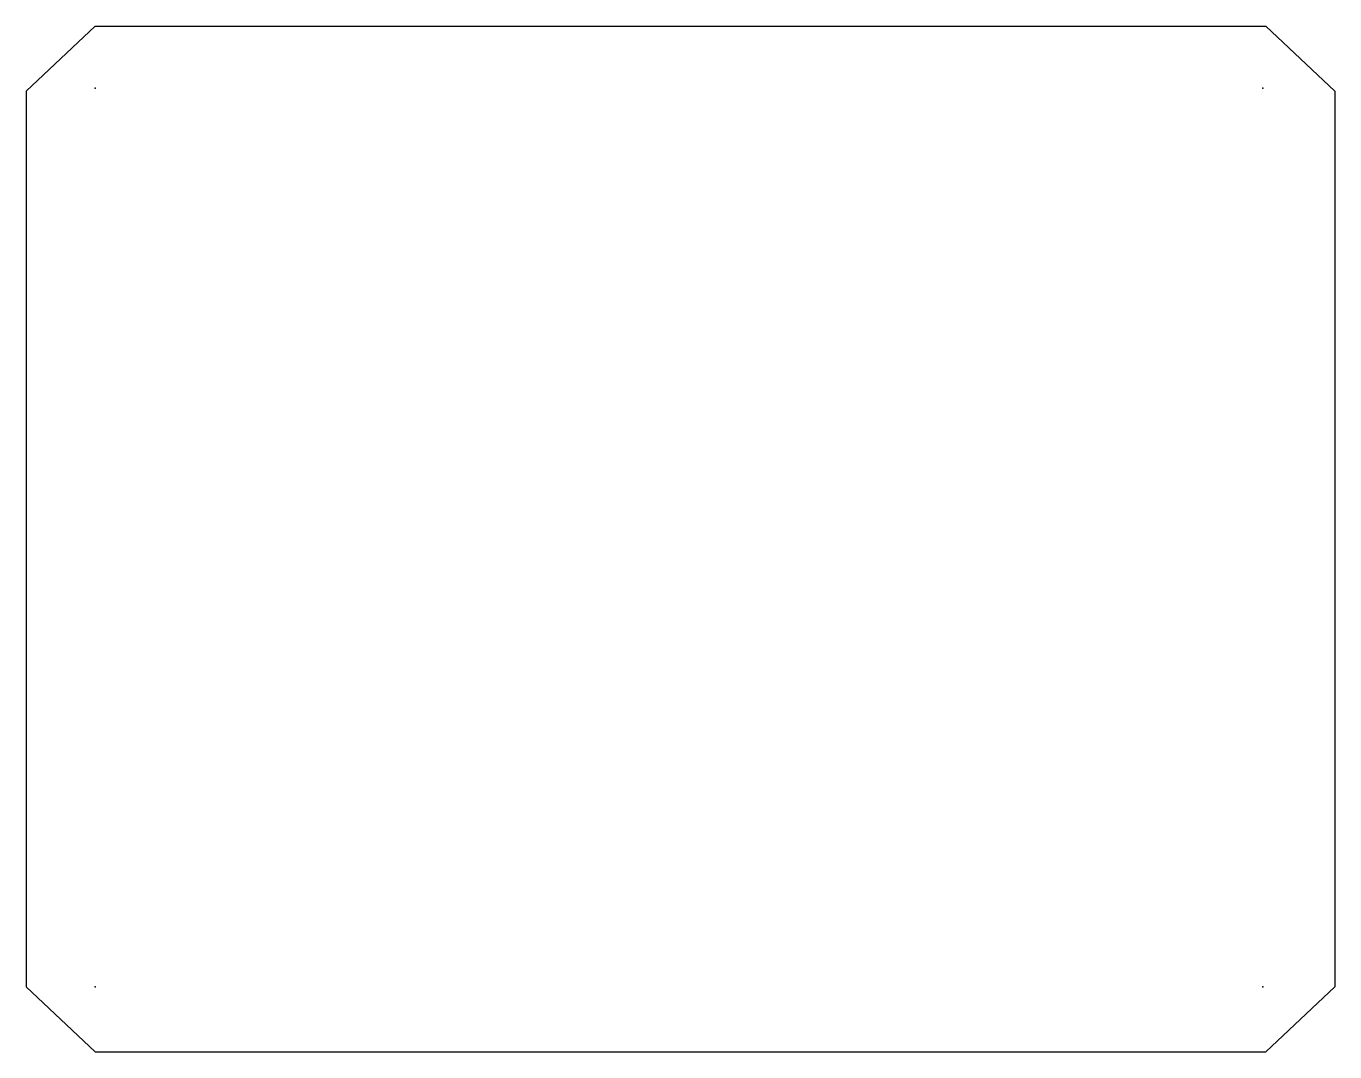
# Model space of a CAD drawing. Header units: millimetres. Extents: x -52 to 390, y 6 to 353.
import ezdxf

# ---------------------------------------------------------------- set-up
doc = ezdxf.new("R2010")
doc.units = ezdxf.units.MM
doc.header["$PDSIZE"] = -1

msp = doc.modelspace()

# ---------------------------------------------------------------- linework, layer by layer
at = {"color": 7, "linetype": 'Continuous'}
for p, q in [((-52.21, 330.9), (-28.91, 352.83)), ((-28.91, 352.83), (367.09, 352.83)), ((367.09, 352.83), (390.39, 330.9)), ((-52.21, 330.9), (-52.21, 27.9)), ((390.39, 330.9), (390.39, 27.9)), ((-52.21, 27.9), (-28.91, 5.97)), ((367.09, 5.97), (390.39, 27.9)), ((-28.91, 5.97), (367.09, 5.97))]:
    msp.add_line(p, q, dxfattribs=at)
for p in [(-28.91, 331.9), (366.09, 331.9), (-28.91, 27.9), (366.09, 27.9)]:
    msp.add_point(p, dxfattribs=at)

doc.saveas('drawing.dxf')
